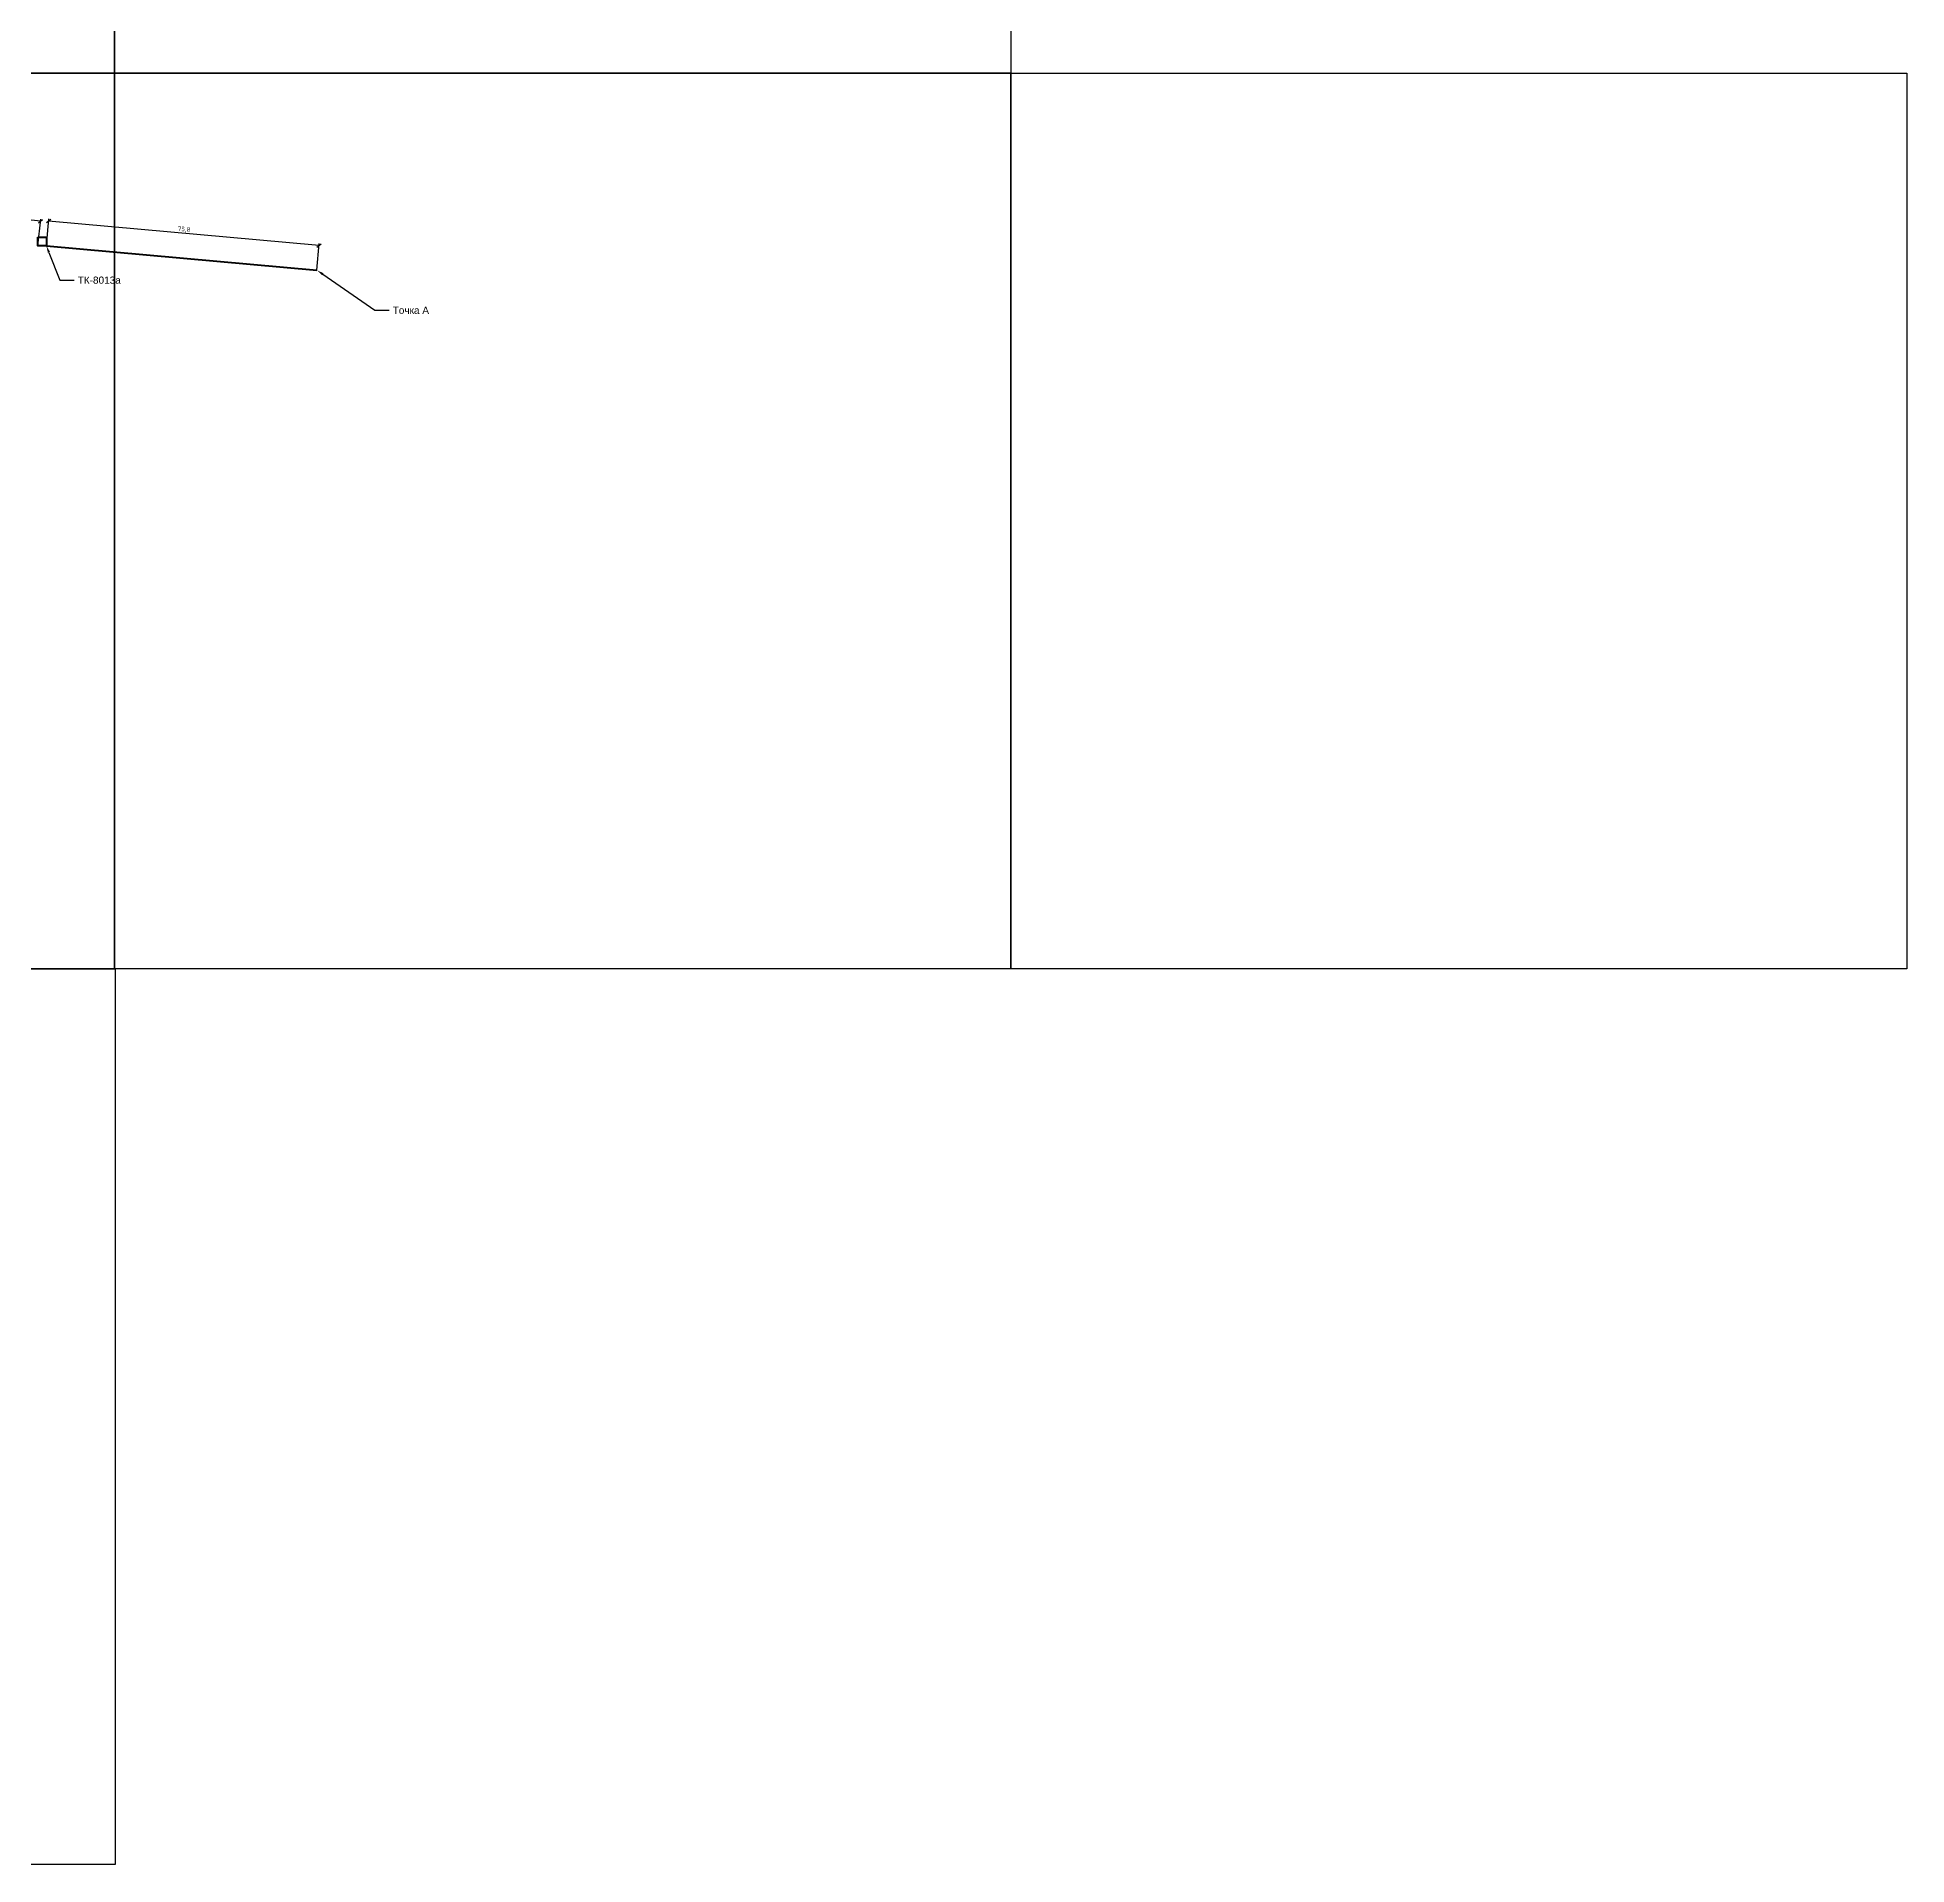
# Model space of a CAD drawing. Header units: millimetres. Extents: x 2382 to 9840, y 7594 to 13429.
# Drawn here: x 5839 to 6882, y 9442 to 10462 of the extents above; entities that cross this region are included whole.
import ezdxf
from ezdxf import colors
from ezdxf.entities.mleader import LeaderData, LeaderLine
from ezdxf.math import Vec2, Vec3

# ---------------------------------------------------------------- set-up
doc = ezdxf.new("R2010")
doc.units = ezdxf.units.MM
doc.layers.add('9 Размеры на геодезии', color=5, linetype='Continuous', lineweight=40)
doc.layers.add('Основной', color=1, linetype='Continuous', lineweight=60)
doc.styles.add('-ISOCPEUR-', font='isocpeur.ttf')
doc.styles.add('GOST', font='GOST.shx', dxfattribs={"oblique": 15})
doc.styles.get("Standard").update_dxf_attribs({"font": 'arial.ttf'})
doc.dimstyles.new('М 1 к 500', dxfattribs={"dimtxt": 2.5, "dimasz": 2.15, "dimexe": 1.25, "dimexo": 0, "dimtad": 1, "dimdec": 1, "dimlfac": 0.5, "dimzin": 1, "dimtxsty": 'GOST', "dimblk": 'OBLIQUE', "dimcen": 2.5, "dimclrd": 5, "dimclre": 5, "dimclrt": 5, "dimazin": 2, "dimtfac": 1, "dimtdec": 1, "dimtmove": 0, "dimatfit": 3, "dimldrblk": 'NONE', "dimfxl": 0, "dimlwd": 30, "dimlwe": 30, "dimarcsym": 0})
picture_1 = doc.add_image_def('image14.jpg', size_in_pixel=(3948, 3948))
picture_2 = doc.add_image_def('image15.jpg', size_in_pixel=(3947, 3947))
picture_3 = doc.add_image_def('image18.jpg', size_in_pixel=(3947, 3947))
picture_4 = doc.add_image_def('image19.jpg', size_in_pixel=(3947, 3947))
picture_5 = doc.add_image_def('image22.jpg', size_in_pixel=(3948, 3947))
picture_6 = doc.add_image_def('image29.jpg', size_in_pixel=(3947, 3947))

# ---------------------------------------------------------------- blocks, each defined once
blk = doc.blocks.new('_Oblique')
at = {"color": 0, "linetype": 'ByBlock', "lineweight": -2}
blk.add_line((-0.5, -0.5), (0.5, 0.5), dxfattribs=at)
blk = doc.blocks.new('*D14')
at = {"layer": '9 Размеры на геодезии', "color": 7, "linetype": 'ByBlock', "lineweight": 30, "transparency": 16777216}
for p, q in [((5844.3, 10346), (5845.6, 10361)), ((5996.4, 10346.1), (5845.5, 10359.7)), ((5995.2, 10332.4), (5996.5, 10347.3))]:
    blk.add_line(p, q, dxfattribs=at)
at = {"layer": 'Defpoints', "color": 0, "linetype": 'ByBlock', "lineweight": 50, "transparency": 16777216}
for p in [(5845.5, 10359.7), (5844.3, 10346), (5995.2, 10332.4)]:
    blk.add_point(p, dxfattribs=at)
at = {"layer": '9 Размеры на геодезии', "color": 7, "linetype": 'ByBlock', "lineweight": 30, "transparency": 16777216, "xscale": 2.15, "yscale": 2.15, "zscale": 2.15}
for p, rotation in [((5845.5, 10359.7), 174.8416801757982), ((5996.4, 10346.1), 354.8416801757982)]:
    blk.add_blockref('_Oblique', p, dxfattribs=dict(at, rotation=rotation))
at = {"layer": '9 Размеры на геодезии', "color": 7, "linetype": 'ByBlock', "transparency": 16777216, "insert": (5921.1, 10355), "char_height": 2.5, "attachment_point": 5, "rotation": 354.8417, "style": '-ISOCPEUR-', "bg_fill": 3, "box_fill_scale": 1.1, "bg_fill_color": 256, "bg_fill_true_color": 13158600, "bg_fill_transparency": 0}
blk.add_mtext('75,8', dxfattribs=at)
blk = doc.blocks.new('_None')
blk = doc.blocks.new('*D15')
at = {"layer": '9 Размеры на геодезии', "color": 7, "linetype": 'ByBlock', "lineweight": 30, "transparency": 16777216}
for p, q in [((5571.6, 10374.9), (5573.2, 10389.7)), ((5841, 10359.7), (5573.1, 10388.5)), ((5839.5, 10346), (5841.1, 10360.9))]:
    blk.add_line(p, q, dxfattribs=at)
at = {"layer": 'Defpoints', "color": 0, "linetype": 'ByBlock', "lineweight": 50, "transparency": 16777216}
for p in [(5573.1, 10388.5), (5571.6, 10374.9), (5839.5, 10346)]:
    blk.add_point(p, dxfattribs=at)
at = {"layer": '9 Размеры на геодезии', "color": 7, "linetype": 'ByBlock', "lineweight": 30, "transparency": 16777216, "xscale": 2.15, "yscale": 2.15, "zscale": 2.15}
for p, rotation in [((5573.1, 10388.5), 173.8582701198188), ((5841, 10359.7), 353.8582701198188)]:
    blk.add_blockref('_Oblique', p, dxfattribs=dict(at, rotation=rotation))
at = {"layer": '9 Размеры на геодезии', "color": 7, "linetype": 'ByBlock', "transparency": 16777216, "insert": (5707.2, 10376.2), "char_height": 2.5, "attachment_point": 5, "rotation": 353.8583, "style": '-ISOCPEUR-', "bg_fill": 3, "box_fill_scale": 1.1, "bg_fill_color": 256, "bg_fill_true_color": 13158600, "bg_fill_transparency": 0}
blk.add_mtext('134,7', dxfattribs=at)

msp = doc.modelspace()

# ---------------------------------------------------------------- linework, layer by layer
at = {"layer": 'Основной', "color": 1, "lineweight": 50}
msp.add_lwpolyline([(5839.51, 10350.86), (5844.25, 10350.86), (5844.25, 10346.03), (5839.51, 10346.03)], close=True, dxfattribs=at)
msp.add_lwpolyline([(5844.25, 10346.03), (5995.18, 10332.4)], dxfattribs=at)

# ---------------------------------------------------------------- pictures from other files: only their frames are drawn
image = msp.add_image(picture_1, insert=(5382.23, 10442.31), size_in_units=(500.12, 500.12))
image.dxf.flags = 7
image = msp.add_image(picture_2, insert=(5882.35, 10442.31), size_in_units=(500, 500))
image.dxf.flags = 7
image = msp.add_image(picture_3, insert=(5382.35, 9942.31), size_in_units=(500, 500))
image.dxf.flags = 7
image = msp.add_image(picture_4, insert=(5882.35, 9942.31), size_in_units=(500, 500))
image.dxf.flags = 7
image = msp.add_image(picture_6, insert=(6382.34, 9942.31), size_in_units=(500, 500))
image.dxf.flags = 7
image = msp.add_image(picture_5, insert=(5382.61, 9442.32), size_in_units=(500.12, 500))
image.dxf.flags = 7

# ---------------------------------------------------------------- leaders
ml = msp.add_multileader_mtext('Standard', dxfattribs=at)
ml.set_content('ТК-8013а', color=1)
ml.set_leader_properties()
ml.build(insert=Vec2(0, 0))
ctx = ml.context
ctx.base_point, ctx.plane_origin = Vec3(5859.73, 10326.75), Vec3(5844.25, 10346.03)
notes = []
notes.append((ctx, [(0, (1, 1, 0), (5851.73, 10326.75), (1, 0), 8, [(0, [(5844.25, 10346.03)], 0, [])])]))
ctx.mtext.insert, ctx.mtext.flow_direction = Vec3(5861.73, 10328.79), 5
ml = msp.add_multileader_mtext('Standard', dxfattribs=at)
ml.set_content('Точка А', color=1)
ml.set_leader_properties()
ml.build(insert=Vec2(0, 0))
ctx = ml.context
ctx.base_point, ctx.plane_origin = Vec3(6035.5, 10309.94), Vec3(6006.27, 10331.4)
notes.append((ctx, [(0, (1, 1, 0), (6027.5, 10309.94), (1, 0), 8, [(0, [(5995.18, 10332.4)], 0, [])])]))
ctx.mtext.insert, ctx.mtext.flow_direction = Vec3(6037.5, 10311.97), 5
for ctx, leaders in notes:
    for number, flags, end, landing, length, lines in leaders:
        leader = LeaderData()
        leader.index, (leader.has_last_leader_line, leader.has_dogleg_vector, leader.attachment_direction) = number, flags
        leader.last_leader_point, leader.dogleg_vector, leader.dogleg_length = Vec3(end), Vec3(landing), length
        for number, points, colour, breaks in lines:
            line = LeaderLine()
            line.index, line.vertices, line.color, line.breaks = number, Vec3.list(points), colors.encode_raw_color(colour), breaks
            leader.lines.append(line)
        ctx.leaders.append(leader)

# ---------------------------------------------------------------- next in the draw order: dimensions: what is measured, and where the dimension line sits
at = {"layer": '9 Размеры на геодезии', "color": 4, "linetype": 'ByBlock'}
dim = msp.add_aligned_dim(p1=(5995.18, 10332.4), p2=(5844.25, 10346.03), distance=-13.75, dimstyle='М 1 к 500', override={"dimtxsty": '-ISOCPEUR-', "dimclrd": 7, "dimclre": 7, "dimclrt": 7, "dimtfill": 1}, dxfattribs=at)
dim.commit()
dim.dimension.update_dxf_attribs({"geometry": '*D14', "text_midpoint": (5921.14, 10355.03)})

# ---------------------------------------------------------------- next in the draw order: dimensions: what is measured, and where the dimension line sits
dim = msp.add_aligned_dim(p1=(5839.51, 10346.03), p2=(5571.59, 10374.86), distance=-13.72, dimstyle='М 1 к 500', override={"dimtxsty": '-ISOCPEUR-', "dimclrd": 7, "dimclre": 7, "dimclrt": 7, "dimtfill": 1}, dxfattribs=at)
dim.commit()
dim.dimension.update_dxf_attribs({"geometry": '*D15', "text_midpoint": (5707.24, 10376.2)})

doc.saveas('drawing.dxf')
